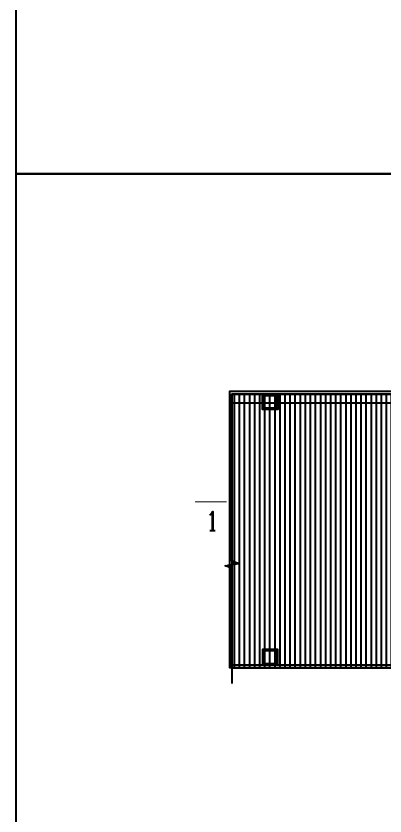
# Model space of a CAD drawing. Header units: millimetres. Extents: x -1822632 to -1305911, y 1206448 to 1536160.
# Drawn here: x -1813817 to -1810928, y 1233631 to 1239898 of the extents above; entities that cross this region are included whole.
import ezdxf

# ---------------------------------------------------------------- set-up
doc = ezdxf.new("R2010")
doc.units = ezdxf.units.MM
doc.header["$LTSCALE"] = 1000
doc.layers.get('0').update_dxf_attribs({"linetype": 'CONTINUOUS'})
for name, color, linetype in [('DIM_SYMB', 3, 'CONTINUOUS'), ('PUB_TEXT', 7, 'CONTINUOUS'), ('W- bollard系船栓', 4, 'CONTINUOUS'), ('栏杆', 16, 'CONTINUOUS'), ('浮桥木地板', 44, 'CONTINUOUS')]:
    doc.layers.add(name, color=color, linetype=linetype)
doc.styles.add('_TCH_LABEL', font='romanc.shx', dxfattribs={"width": 0.7, "bigfont": 'hhzkt.shx'})

# ---------------------------------------------------------------- blocks, each defined once
blk = doc.blocks.new('*U34')
at = {"layer": '栏杆'}
for points in [[(-60, 60), (60, 60), (60, -60), (-60, -60)], [(-50, 50), (50, 50), (50, -50), (-50, -50)]]:
    blk.add_lwpolyline(points, close=True, dxfattribs=at)
blk = doc.blocks.new('*U35')
at = {"layer": '栏杆', "color": 0, "linetype": 'ByBlock', "lineweight": -2, "transparency": 16777216}
for p in [(0, 0), (1500, 0), (3000, 0), (4500, 0)]:
    blk.add_blockref('*U34', p, dxfattribs=at)
blk = doc.blocks.new('*U38')
at = {"layer": '栏杆'}
for points in [[(-60, 60), (60, 60), (60, -60), (-60, -60)], [(-50, 50), (50, 50), (50, -50), (-50, -50)]]:
    blk.add_lwpolyline(points, close=True, dxfattribs=at)
blk = doc.blocks.new('*U39')
at = {"layer": '栏杆', "color": 0, "linetype": 'ByBlock', "lineweight": -2, "transparency": 16777216}
for p in [(0, 0), (1500, 0), (3000, 0), (4500, 0)]:
    blk.add_blockref('*U38', p, dxfattribs=at)

msp = doc.modelspace()

# ---------------------------------------------------------------- hatches: boundary and pattern name
h = msp.add_hatch()
h.set_pattern_fill('ANSI31', color=8, scale=25, angle=45, style=0)
h.set_pattern_definition([(90, (-1818654.516, 1229215.94), (-39.6875, 4e-15), [])])
edge = h.paths.add_edge_path()
edge.add_line((-1810818.666, 1234788.241), (-1812126.337, 1234788.241))
edge.add_line((-1812126.337, 1234788.241), (-1812126.337, 1235572.077))
edge.add_line((-1812126.337, 1235572.077), (-1812178.837, 1235590.704))
edge.add_line((-1812178.837, 1235590.704), (-1812073.837, 1235609.218))
edge.add_line((-1812073.837, 1235609.218), (-1812126.337, 1235628.327))
edge.add_line((-1812126.337, 1235628.327), (-1812126.337, 1236937.089))
edge.add_line((-1812126.337, 1236937.089), (-1810620.193, 1236935.433))
edge.add_arc((-1803483.202, 1235989.961), 7199.344, 172.4536909, 181.2894915)
edge.add_arc((-1812473.508, 1235544.218), 1815.098, -22.2316024, 8.9931154, ccw=False)

# ---------------------------------------------------------------- linework, layer by layer
msp.add_line((-1807230.81, 1236864.628, 0), (-1812127.96, 1236864.628, 0))
at = {"elevation": 0}
msp.add_lwpolyline([(-1810818.666, 1234788.241), (-1812126.337, 1234788.241), (-1812126.337, 1235572.077), (-1812178.837, 1235590.704), (-1812073.837, 1235609.218), (-1812126.337, 1235628.327), (-1812126.337, 1236937.089), (-1810620.193, 1236935.433, 0.03857257), (-1810680.723, 1235827.947, -0.13709284), (-1810793.341, 1234857.474, 0.12058756)], format="xyb", dxfattribs=at)
at = {"layer": 'DIM_SYMB', "elevation": 0}
msp.add_lwpolyline([(-1812126.337, 1236532.241), (-1812126.337, 1235617.077), (-1812094.837, 1235605.612), (-1812157.837, 1235594.503), (-1812126.337, 1235583.327), (-1812126.337, 1234668.163)], dxfattribs=at)
at = {"layer": 'DIM_SYMB', "const_width": 7.5, "elevation": 0}
msp.add_lwpolyline([(-1812415.649, 1236092.735), (-1812166.172, 1236092.735)], dxfattribs=at)
at = {"layer": 'W- bollard系船栓'}
for points in [[(-1813816.929, 1246308.295), (-1804419.544, 1246308.295), (-1804419.544, 1238660.674), (-1813816.929, 1238660.674)], [(-1813816.929, 1238660.674), (-1804419.544, 1238660.674), (-1804419.544, 1231013.054), (-1813816.929, 1231013.054)]]:
    msp.add_lwpolyline(points, close=True, dxfattribs=at)
at = {"layer": '浮桥木地板', "elevation": 0}
for points in [[(-1807215.608, 1236955.433), (-1812146.337, 1236955.433), (-1812146.337, 1234795.433), (-1807184.077, 1234795.433)], [(-1807215.608, 1236935.433), (-1812126.337, 1236935.433), (-1812126.337, 1234815.433), (-1807184.077, 1234815.433)]]:
    msp.add_lwpolyline(points, dxfattribs=at)

# ---------------------------------------------------------------- block references
at = {"layer": '栏杆'}
msp.add_blockref('*U35', (-1811827.352, 1236875.433, 0), dxfattribs=at)
at = {"layer": '栏杆', "xscale": -1, "rotation": 180}
msp.add_blockref('*U39', (-1811827.352, 1234875.433, 0), dxfattribs=at)

# ---------------------------------------------------------------- texts
at = {"layer": 'PUB_TEXT', "style": '_TCH_LABEL', "width": 0.705882}
msp.add_text('1', height=150, dxfattribs=at).set_placement((-1812325.815, 1235866.587, 0))

doc.saveas('drawing.dxf')
